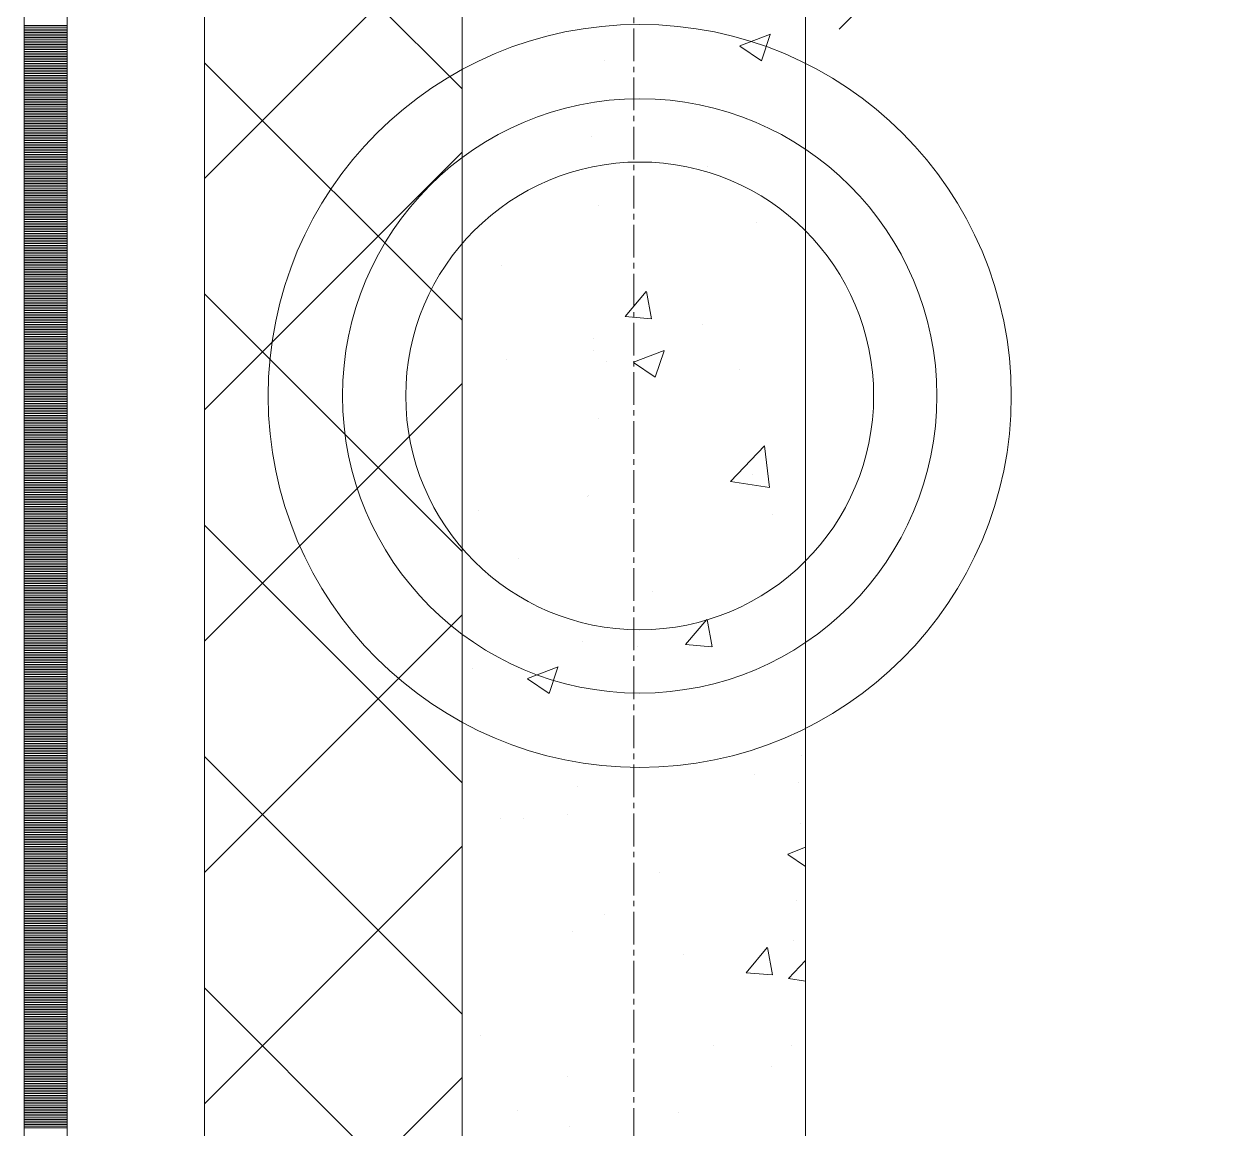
# Model space of a CAD drawing. Header units: millimetres. Extents: x 538266 to 1167394, y 114608 to 637157.
# Drawn here: x 828883 to 829586, y 179444 to 180088 of the extents above; entities that cross this region are included whole.
import ezdxf
from ezdxf.enums import TextEntityAlignment as Align

# ---------------------------------------------------------------- set-up
doc = ezdxf.new("R2010")
doc.units = ezdxf.units.MM
doc.linetypes.add('CENTER2', pattern=[28.575, 19.05, -3.175, 3.175, -3.175])
doc.linetypes.add('DASHED', pattern=[19.05, 12.7, -6.35])
doc.layers.get('Defpoints').update_dxf_attribs({"color": 140})
doc.layers.add('АР_Делит', color=120, linetype='Continuous', lineweight=0, plot=False)
for name, color, linetype, lineweight in [('АР_Стены ПЕНОблок', 52, 'Continuous', 20), ('АР_Тонкая', 254, 'Continuous', 5), ('АР_Утеплитель', 31, 'Continuous', 0), ('АР_Штриховка', 8, 'Continuous', 0)]:
    doc.layers.add(name, color=color, linetype=linetype, lineweight=lineweight)
doc.layers.add('РД_Оси_100', color=7, linetype='Continuous', lineweight=0, true_color=0x525252)
doc.layers.add('ФВ-5', color=7, linetype='Continuous')
doc.styles.add('style1', font='ARIALN.TTF')

# ---------------------------------------------------------------- blocks, each defined once
blk = doc.blocks.new('2_этаж')
at = {"layer": 'АР_Делит', "color": 18, "true_color": 0x000000}
for radius in [216.34, 173.04, 136.21]:
    blk.add_circle((672876.96, 179871.33), radius, dxfattribs=at)
at = {"layer": 'АР_Стены ПЕНОблок', "color": 18, "linetype": 'Continuous', "lineweight": 20, "true_color": 0x000000}
for p, q in [((672773.57, 213213.25), (672773.57, 137013.25)), ((672973.57, 137013.25), (672973.57, 213213.25))]:
    blk.add_line(p, q, dxfattribs=at)
at = {"layer": 'АР_Тонкая', "color": 18, "linetype": 'Continuous', "lineweight": 5, "true_color": 0x000000}
for p, q in [((672518.57, 213213.25), (672518.57, 137013.25)), ((672543.57, 213213.25), (672543.57, 137013.25)), ((672543.57, 137013.25), (672543.57, 213213.25)), ((672623.57, 137013.25), (672623.57, 213213.25))]:
    blk.add_line(p, q, dxfattribs=at)
at = {"layer": 'АР_Утеплитель', "color": 18, "linetype": 'Continuous', "lineweight": 0, "true_color": 0x000000}
for p, q in [((672623.57, 213213.25), (672623.57, 137013.25)), ((672773.57, 137013.25), (672773.57, 213213.25))]:
    blk.add_line(p, q, dxfattribs=at)
at = {"layer": 'АР_Штриховка', "color": 18, "linetype": 'Continuous', "lineweight": 0, "true_color": 0x000000}
for p, q in [((672773.57, 180050.1), (672623.57, 180200.1)), ((672623.57, 179997.97), (672773.57, 180147.97)), ((672518.57, 180087), (672543.57, 180087)), ((672518.57, 180086), (672543.57, 180086)), ((672518.57, 180085), (672543.57, 180085)), ((672518.57, 180084), (672543.57, 180084)), ((672518.57, 180083), (672543.57, 180083)), ((672518.57, 180082), (672543.57, 180082)), ((672518.57, 180081), (672543.57, 180081)), ((672823.01, 180083.83), (672823.01, 180083.83)), ((672935.23, 180075.13), (672953.02, 180081.96)), ((672947.81, 180066.46), (672952.96, 180081.81)), ((672518.57, 180080), (672543.57, 180080)), ((672518.57, 180079), (672543.57, 180079)), ((672518.57, 180078), (672543.57, 180078)), ((672518.57, 180077), (672543.57, 180077)), ((672518.57, 180076), (672543.57, 180076)), ((672518.57, 180075), (672543.57, 180075)), ((672518.57, 180074), (672543.57, 180074)), ((672935.17, 180074.98), (672947.8, 180066.46)), ((672518.57, 180073), (672543.57, 180073)), ((672518.57, 180072), (672543.57, 180072)), ((672518.57, 180071), (672543.57, 180071)), ((672518.57, 180070), (672543.57, 180070)), ((672518.57, 180069), (672543.57, 180069)), ((672518.57, 180068), (672543.57, 180068)), ((672518.57, 180067), (672543.57, 180067)), ((672856.28, 180066.81), (672856.28, 180066.81)), ((672518.57, 180066), (672543.57, 180066)), ((672518.57, 180065), (672543.57, 180065)), ((672518.57, 180064), (672543.57, 180064)), ((672518.57, 180063), (672543.57, 180063)), ((672518.57, 180062), (672543.57, 180062)), ((672518.57, 180061), (672543.57, 180061)), ((672518.57, 180060), (672543.57, 180060)), ((672773.57, 179915.4), (672623.57, 180065.4)), ((672518.57, 180059), (672543.57, 180059)), ((672518.57, 180058), (672543.57, 180058)), ((672518.57, 180057), (672543.57, 180057)), ((672518.57, 180056), (672543.57, 180056)), ((672518.57, 180055), (672543.57, 180055)), ((672518.57, 180054), (672543.57, 180054)), ((672518.57, 180053), (672543.57, 180053)), ((672518.57, 180052), (672543.57, 180052)), ((672518.57, 180051), (672543.57, 180051)), ((672518.57, 180050), (672543.57, 180050)), ((672518.57, 180049), (672543.57, 180049)), ((672518.57, 180048), (672543.57, 180048)), ((672518.57, 180047), (672543.57, 180047)), ((672518.57, 180046), (672543.57, 180046)), ((672518.57, 180045), (672543.57, 180045)), ((672518.57, 180044), (672543.57, 180044)), ((672518.57, 180043), (672543.57, 180043)), ((672518.57, 180042), (672543.57, 180042)), ((672518.57, 180041), (672543.57, 180041)), ((672518.57, 180040), (672543.57, 180040)), ((672518.57, 180039), (672543.57, 180039)), ((672518.57, 180038), (672543.57, 180038)), ((672518.57, 180037), (672543.57, 180037)), ((672518.57, 180036), (672543.57, 180036)), ((672518.57, 180035), (672543.57, 180035)), ((672518.57, 180034), (672543.57, 180034)), ((672518.57, 180033), (672543.57, 180033)), ((672518.57, 180032), (672543.57, 180032)), ((672518.57, 180031), (672543.57, 180031)), ((672518.57, 180030), (672543.57, 180030)), ((672518.57, 180029), (672543.57, 180029)), ((672518.57, 180028), (672543.57, 180028)), ((672518.57, 180027), (672543.57, 180027)), ((672518.57, 180026), (672543.57, 180026)), ((672518.57, 180025), (672543.57, 180025)), ((672518.57, 180024), (672543.57, 180024)), ((672518.57, 180023), (672543.57, 180023)), ((672518.57, 180022), (672543.57, 180022)), ((672518.57, 180021), (672543.57, 180021)), ((672518.57, 180020), (672543.57, 180020)), ((672518.57, 180019), (672543.57, 180019)), ((672518.57, 180018), (672543.57, 180018)), ((672848.69, 180022.27), (672848.69, 180022.27)), ((672518.57, 180017), (672543.57, 180017)), ((672518.57, 180016), (672543.57, 180016)), ((672518.57, 180015), (672543.57, 180015)), ((672518.57, 180014), (672543.57, 180014)), ((672518.57, 180013), (672543.57, 180013)), ((672518.57, 180012), (672543.57, 180012)), ((672518.57, 180011), (672543.57, 180011)), ((672623.57, 179863.26), (672773.57, 180013.26)), ((672518.57, 180010), (672543.57, 180010)), ((672518.57, 180009), (672543.57, 180009)), ((672518.57, 180008), (672543.57, 180008)), ((672518.57, 180007), (672543.57, 180007)), ((672518.57, 180006), (672543.57, 180006)), ((672518.57, 180005), (672543.57, 180005)), ((672518.57, 180004), (672543.57, 180004)), ((672916.61, 180004.77), (672916.61, 180004.77)), ((672518.57, 180003), (672543.57, 180003)), ((672518.57, 180002), (672543.57, 180002)), ((672518.57, 180001), (672543.57, 180001)), ((672518.57, 180000), (672543.57, 180000)), ((672518.57, 179999), (672543.57, 179999)), ((672518.57, 179998), (672543.57, 179998)), ((672518.57, 179997), (672543.57, 179997)), ((672518.57, 179996), (672543.57, 179996)), ((672518.57, 179995), (672543.57, 179995)), ((672518.57, 179994), (672543.57, 179994)), ((672518.57, 179993), (672543.57, 179993)), ((672518.57, 179992), (672543.57, 179992)), ((672518.57, 179991), (672543.57, 179991)), ((672518.57, 179990), (672543.57, 179990)), ((672518.57, 179989), (672543.57, 179989)), ((672518.57, 179988), (672543.57, 179988)), ((672518.57, 179987), (672543.57, 179987)), ((672518.57, 179986), (672543.57, 179986)), ((672518.57, 179985), (672543.57, 179985)), ((672518.57, 179984), (672543.57, 179984)), ((672518.57, 179983), (672543.57, 179983)), ((672853.19, 179982.25), (672853.19, 179982.25)), ((672518.57, 179982), (672543.57, 179982)), ((672518.57, 179981), (672543.57, 179981)), ((672518.57, 179980), (672543.57, 179980)), ((672518.57, 179979), (672543.57, 179979)), ((672518.57, 179978), (672543.57, 179978)), ((672518.57, 179977), (672543.57, 179977)), ((672518.57, 179976), (672543.57, 179976)), ((672518.57, 179975), (672543.57, 179975)), ((672518.57, 179974), (672543.57, 179974)), ((672518.57, 179973), (672543.57, 179973)), ((672518.57, 179972), (672543.57, 179972)), ((672518.57, 179971), (672543.57, 179971)), ((672518.57, 179970), (672543.57, 179970)), ((672518.57, 179969), (672543.57, 179969)), ((672944.7, 179972.43), (672944.7, 179972.43)), ((672518.57, 179968), (672543.57, 179968)), ((672518.57, 179967), (672543.57, 179967)), ((672518.57, 179966), (672543.57, 179966)), ((672518.57, 179965), (672543.57, 179965)), ((672518.57, 179964), (672543.57, 179964)), ((672518.57, 179963), (672543.57, 179963)), ((672518.57, 179962), (672543.57, 179962)), ((672518.57, 179961), (672543.57, 179961)), ((672518.57, 179960), (672543.57, 179960)), ((672518.57, 179959), (672543.57, 179959)), ((672518.57, 179958), (672543.57, 179958)), ((672518.57, 179957), (672543.57, 179957)), ((672518.57, 179956), (672543.57, 179956)), ((672518.57, 179955), (672543.57, 179955)), ((672518.57, 179954), (672543.57, 179954)), ((672518.57, 179953), (672543.57, 179953)), ((672518.57, 179952), (672543.57, 179952)), ((672518.57, 179951), (672543.57, 179951)), ((672518.57, 179950), (672543.57, 179950)), ((672518.57, 179949), (672543.57, 179949)), ((672518.57, 179948), (672543.57, 179948)), ((672518.57, 179947), (672543.57, 179947)), ((672518.57, 179946), (672543.57, 179946)), ((672518.57, 179945), (672543.57, 179945)), ((672518.57, 179944), (672543.57, 179944)), ((672518.57, 179943), (672543.57, 179943)), ((672518.57, 179942), (672543.57, 179942)), ((672518.57, 179941), (672543.57, 179941)), ((672796.57, 179947.01), (672796.57, 179947.01)), ((672518.57, 179940), (672543.57, 179940)), ((672518.57, 179939), (672543.57, 179939)), ((672518.57, 179938), (672543.57, 179938)), ((672518.57, 179937), (672543.57, 179937)), ((672518.57, 179936), (672543.57, 179936)), ((672518.57, 179935), (672543.57, 179935)), ((672518.57, 179934), (672543.57, 179934)), ((672518.57, 179933), (672543.57, 179933)), ((672518.57, 179932), (672543.57, 179932)), ((672518.57, 179931), (672543.57, 179931)), ((672518.57, 179930), (672543.57, 179930)), ((672518.57, 179929), (672543.57, 179929)), ((672518.57, 179928), (672543.57, 179928)), ((672518.57, 179927), (672543.57, 179927)), ((672518.57, 179926), (672543.57, 179926)), ((672773.57, 179780.7), (672623.57, 179930.7)), ((672868.47, 179917.55), (672880.71, 179932.14)), ((672883.88, 179916.26), (672880.94, 179932.18)), ((672518.57, 179925), (672543.57, 179925)), ((672518.57, 179924), (672543.57, 179924)), ((672518.57, 179923), (672543.57, 179923)), ((672518.57, 179922), (672543.57, 179922)), ((672518.57, 179921), (672543.57, 179921)), ((672518.57, 179920), (672543.57, 179920)), ((672518.57, 179919), (672543.57, 179919)), ((672518.57, 179918), (672543.57, 179918)), ((672518.57, 179917), (672543.57, 179917)), ((672518.57, 179916), (672543.57, 179916)), ((672518.57, 179915), (672543.57, 179915)), ((672518.57, 179914), (672543.57, 179914)), ((672518.57, 179913), (672543.57, 179913)), ((672518.57, 179912), (672543.57, 179912)), ((672868.46, 179917.54), (672883.65, 179916.21)), ((672913.37, 179912.96), (672913.37, 179912.96)), ((672518.57, 179911), (672543.57, 179911)), ((672518.57, 179910), (672543.57, 179910)), ((672518.57, 179909), (672543.57, 179909)), ((672518.57, 179908), (672543.57, 179908)), ((672518.57, 179907), (672543.57, 179907)), ((672518.57, 179906), (672543.57, 179906)), ((672518.57, 179905), (672543.57, 179905)), ((672518.57, 179904), (672543.57, 179904)), ((672518.57, 179903), (672543.57, 179903)), ((672518.57, 179902), (672543.57, 179902)), ((672518.57, 179901), (672543.57, 179901)), ((672518.57, 179900), (672543.57, 179900)), ((672518.57, 179899), (672543.57, 179899)), ((672518.57, 179898), (672543.57, 179898)), ((672849.79, 179904.59), (672849.79, 179904.59)), ((672518.57, 179897), (672543.57, 179897)), ((672518.57, 179896), (672543.57, 179896)), ((672518.57, 179895), (672543.57, 179895)), ((672518.57, 179894), (672543.57, 179894)), ((672518.57, 179893), (672543.57, 179893)), ((672518.57, 179892), (672543.57, 179892)), ((672518.57, 179891), (672543.57, 179891)), ((672799.23, 179892.48), (672799.23, 179892.48)), ((672850.1, 179897.7), (672850.1, 179897.7)), ((672857.43, 179891.24), (672857.43, 179891.24)), ((672873.36, 179890.8), (672886, 179882.27)), ((672873.43, 179890.94), (672891.21, 179897.77)), ((672886.01, 179882.27), (672891.16, 179897.62)), ((672518.57, 179890), (672543.57, 179890)), ((672518.57, 179889), (672543.57, 179889)), ((672518.57, 179888), (672543.57, 179888)), ((672518.57, 179887), (672543.57, 179887)), ((672518.57, 179886), (672543.57, 179886)), ((672518.57, 179885), (672543.57, 179885)), ((672518.57, 179884), (672543.57, 179884)), ((672934.82, 179886.75), (672934.82, 179886.75)), ((672518.57, 179883), (672543.57, 179883)), ((672518.57, 179882), (672543.57, 179882)), ((672518.57, 179881), (672543.57, 179881)), ((672518.57, 179880), (672543.57, 179880)), ((672518.57, 179879), (672543.57, 179879)), ((672518.57, 179878), (672543.57, 179878)), ((672518.57, 179877), (672543.57, 179877)), ((672623.57, 179728.56), (672773.57, 179878.56)), ((672518.57, 179876), (672543.57, 179876)), ((672518.57, 179875), (672543.57, 179875)), ((672518.57, 179874), (672543.57, 179874)), ((672518.57, 179873), (672543.57, 179873)), ((672518.57, 179872), (672543.57, 179872)), ((672518.57, 179871), (672543.57, 179871)), ((672518.57, 179870), (672543.57, 179870)), ((672518.57, 179869), (672543.57, 179869)), ((672518.57, 179868), (672543.57, 179868)), ((672518.57, 179867), (672543.57, 179867)), ((672518.57, 179866), (672543.57, 179866)), ((672518.57, 179865), (672543.57, 179865)), ((672518.57, 179864), (672543.57, 179864)), ((672518.57, 179863), (672543.57, 179863)), ((672518.57, 179862), (672543.57, 179862)), ((672518.57, 179861), (672543.57, 179861)), ((672518.57, 179860), (672543.57, 179860)), ((672518.57, 179859), (672543.57, 179859)), ((672518.57, 179858), (672543.57, 179858)), ((672518.57, 179857), (672543.57, 179857)), ((672518.57, 179856), (672543.57, 179856)), ((672852.78, 179858.36), (672852.78, 179858.36)), ((672518.57, 179855), (672543.57, 179855)), ((672518.57, 179854), (672543.57, 179854)), ((672518.57, 179853), (672543.57, 179853)), ((672518.57, 179852), (672543.57, 179852)), ((672518.57, 179851), (672543.57, 179851)), ((672518.57, 179850), (672543.57, 179850)), ((672518.57, 179849), (672543.57, 179849)), ((672518.57, 179848), (672543.57, 179848)), ((672518.57, 179847), (672543.57, 179847)), ((672518.57, 179846), (672543.57, 179846)), ((672518.57, 179845), (672543.57, 179845)), ((672518.57, 179844), (672543.57, 179844)), ((672518.57, 179843), (672543.57, 179843)), ((672518.57, 179842), (672543.57, 179842)), ((672929.86, 179821.57), (672949.64, 179842.19)), ((672952.51, 179818.07), (672949.71, 179842.2)), ((672518.57, 179841), (672543.57, 179841)), ((672518.57, 179840), (672543.57, 179840)), ((672518.57, 179839), (672543.57, 179839)), ((672518.57, 179838), (672543.57, 179838)), ((672518.57, 179837), (672543.57, 179837)), ((672518.57, 179836), (672543.57, 179836)), ((672518.57, 179835), (672543.57, 179835)), ((672518.57, 179834), (672543.57, 179834)), ((672518.57, 179833), (672543.57, 179833)), ((672518.57, 179832), (672543.57, 179832)), ((672518.57, 179831), (672543.57, 179831)), ((672518.57, 179830), (672543.57, 179830)), ((672518.57, 179829), (672543.57, 179829)), ((672518.57, 179828), (672543.57, 179828)), ((672518.57, 179827), (672543.57, 179827)), ((672518.57, 179826), (672543.57, 179826)), ((672518.57, 179825), (672543.57, 179825)), ((672518.57, 179824), (672543.57, 179824)), ((672518.57, 179823), (672543.57, 179823)), ((672518.57, 179822), (672543.57, 179822)), ((672518.57, 179821), (672543.57, 179821)), ((672929.91, 179821.47), (672952.49, 179817.96)), ((672942.75, 179825.44), (672942.75, 179825.44)), ((672518.57, 179820), (672543.57, 179820)), ((672518.57, 179819), (672543.57, 179819)), ((672518.57, 179818), (672543.57, 179818)), ((672518.57, 179817), (672543.57, 179817)), ((672518.57, 179816), (672543.57, 179816)), ((672518.57, 179815), (672543.57, 179815)), ((672518.57, 179814), (672543.57, 179814)), ((672518.57, 179813), (672543.57, 179813)), ((672518.57, 179812), (672543.57, 179812)), ((672518.57, 179811), (672543.57, 179811)), ((672518.57, 179810), (672543.57, 179810)), ((672518.57, 179809), (672543.57, 179809)), ((672518.57, 179808), (672543.57, 179808)), ((672518.57, 179807), (672543.57, 179807)), ((672846.55, 179812.78), (672846.55, 179812.78)), ((672847.01, 179813.14), (672847.01, 179813.14)), ((672518.57, 179806), (672543.57, 179806)), ((672518.57, 179805), (672543.57, 179805)), ((672518.57, 179804), (672543.57, 179804)), ((672518.57, 179803), (672543.57, 179803)), ((672518.57, 179802), (672543.57, 179802)), ((672518.57, 179801), (672543.57, 179801)), ((672518.57, 179800), (672543.57, 179800)), ((672782.97, 179804.41), (672782.97, 179804.41)), ((672954.44, 179802.35), (672954.44, 179802.35)), ((672518.57, 179799), (672543.57, 179799)), ((672518.57, 179798), (672543.57, 179798)), ((672518.57, 179797), (672543.57, 179797)), ((672518.57, 179796), (672543.57, 179796)), ((672518.57, 179795), (672543.57, 179795)), ((672518.57, 179794), (672543.57, 179794)), ((672518.57, 179793), (672543.57, 179793)), ((672773.57, 179645.99), (672623.57, 179795.99)), ((672518.57, 179792), (672543.57, 179792)), ((672518.57, 179791), (672543.57, 179791)), ((672518.57, 179790), (672543.57, 179790)), ((672518.57, 179789), (672543.57, 179789)), ((672518.57, 179788), (672543.57, 179788)), ((672518.57, 179787), (672543.57, 179787)), ((672518.57, 179786), (672543.57, 179786)), ((672518.57, 179785), (672543.57, 179785)), ((672518.57, 179784), (672543.57, 179784)), ((672518.57, 179783), (672543.57, 179783)), ((672518.57, 179782), (672543.57, 179782)), ((672518.57, 179781), (672543.57, 179781)), ((672518.57, 179780), (672543.57, 179780)), ((672518.57, 179779), (672543.57, 179779)), ((672518.57, 179778), (672543.57, 179778)), ((672518.57, 179777), (672543.57, 179777)), ((672518.57, 179776), (672543.57, 179776)), ((672518.57, 179775), (672543.57, 179775)), ((672518.57, 179774), (672543.57, 179774)), ((672518.57, 179773), (672543.57, 179773)), ((672518.57, 179772), (672543.57, 179772)), ((672806.31, 179776.92), (672806.31, 179776.92)), ((672518.57, 179771), (672543.57, 179771)), ((672518.57, 179770), (672543.57, 179770)), ((672518.57, 179769), (672543.57, 179769)), ((672518.57, 179768), (672543.57, 179768)), ((672518.57, 179767), (672543.57, 179767)), ((672518.57, 179766), (672543.57, 179766)), ((672518.57, 179765), (672543.57, 179765)), ((672518.57, 179764), (672543.57, 179764)), ((672518.57, 179763), (672543.57, 179763)), ((672518.57, 179762), (672543.57, 179762)), ((672518.57, 179761), (672543.57, 179761)), ((672518.57, 179760), (672543.57, 179760)), ((672518.57, 179759), (672543.57, 179759)), ((672518.57, 179758), (672543.57, 179758)), ((672884.29, 179757.64), (672884.29, 179757.64)), ((672518.57, 179757), (672543.57, 179757)), ((672518.57, 179756), (672543.57, 179756)), ((672518.57, 179755), (672543.57, 179755)), ((672518.57, 179754), (672543.57, 179754)), ((672518.57, 179753), (672543.57, 179753)), ((672518.57, 179752), (672543.57, 179752)), ((672518.57, 179751), (672543.57, 179751)), ((672518.57, 179750), (672543.57, 179750)), ((672518.57, 179749), (672543.57, 179749)), ((672518.57, 179748), (672543.57, 179748)), ((672518.57, 179747), (672543.57, 179747)), ((672518.57, 179746), (672543.57, 179746)), ((672518.57, 179745), (672543.57, 179745)), ((672518.57, 179744), (672543.57, 179744)), ((672623.57, 179593.86), (672773.57, 179743.86)), ((672518.57, 179743), (672543.57, 179743)), ((672518.57, 179742), (672543.57, 179742)), ((672518.57, 179741), (672543.57, 179741)), ((672518.57, 179740), (672543.57, 179740)), ((672518.57, 179739), (672543.57, 179739)), ((672518.57, 179738), (672543.57, 179738)), ((672518.57, 179737), (672543.57, 179737)), ((672903.71, 179726.49), (672915.95, 179741.08)), ((672919.12, 179725.2), (672916.18, 179741.12)), ((672518.57, 179736), (672543.57, 179736)), ((672518.57, 179735), (672543.57, 179735)), ((672518.57, 179734), (672543.57, 179734)), ((672518.57, 179733), (672543.57, 179733)), ((672518.57, 179732), (672543.57, 179732)), ((672518.57, 179731), (672543.57, 179731)), ((672518.57, 179730), (672543.57, 179730)), ((672518.57, 179729), (672543.57, 179729)), ((672518.57, 179728), (672543.57, 179728)), ((672518.57, 179727), (672543.57, 179727)), ((672518.57, 179726), (672543.57, 179726)), ((672518.57, 179725), (672543.57, 179725)), ((672518.57, 179724), (672543.57, 179724)), ((672518.57, 179723), (672543.57, 179723)), ((672843.92, 179728.59), (672843.92, 179728.59)), ((672875.93, 179725.26), (672875.93, 179725.26)), ((672903.71, 179726.49), (672918.89, 179725.16)), ((672518.57, 179722), (672543.57, 179722)), ((672518.57, 179721), (672543.57, 179721)), ((672518.57, 179720), (672543.57, 179720)), ((672518.57, 179719), (672543.57, 179719)), ((672518.57, 179718), (672543.57, 179718)), ((672518.57, 179717), (672543.57, 179717)), ((672518.57, 179716), (672543.57, 179716)), ((672518.57, 179715), (672543.57, 179715)), ((672518.57, 179714), (672543.57, 179714)), ((672518.57, 179713), (672543.57, 179713)), ((672518.57, 179712), (672543.57, 179712)), ((672518.57, 179711), (672543.57, 179711)), ((672518.57, 179710), (672543.57, 179710)), ((672518.57, 179709), (672543.57, 179709)), ((672518.57, 179708), (672543.57, 179708)), ((672779.73, 179712.6), (672779.73, 179712.6)), ((672811.63, 179706.75), (672829.41, 179713.58)), ((672824.21, 179698.08), (672829.36, 179713.43)), ((672518.57, 179707), (672543.57, 179707)), ((672518.57, 179706), (672543.57, 179706)), ((672518.57, 179705), (672543.57, 179705)), ((672518.57, 179704), (672543.57, 179704)), ((672518.57, 179703), (672543.57, 179703)), ((672518.57, 179702), (672543.57, 179702)), ((672518.57, 179701), (672543.57, 179701)), ((672811.56, 179706.61), (672824.2, 179698.09)), ((672518.57, 179700), (672543.57, 179700)), ((672518.57, 179699), (672543.57, 179699)), ((672518.57, 179698), (672543.57, 179698)), ((672518.57, 179697), (672543.57, 179697)), ((672518.57, 179696), (672543.57, 179696)), ((672518.57, 179695), (672543.57, 179695)), ((672518.57, 179694), (672543.57, 179694)), ((672518.57, 179693), (672543.57, 179693)), ((672518.57, 179692), (672543.57, 179692)), ((672518.57, 179691), (672543.57, 179691)), ((672518.57, 179690), (672543.57, 179690)), ((672518.57, 179689), (672543.57, 179689)), ((672518.57, 179688), (672543.57, 179688)), ((672518.57, 179687), (672543.57, 179687)), ((672518.57, 179686), (672543.57, 179686)), ((672518.57, 179685), (672543.57, 179685)), ((672518.57, 179684), (672543.57, 179684)), ((672518.57, 179683), (672543.57, 179683)), ((672518.57, 179682), (672543.57, 179682)), ((672518.57, 179681), (672543.57, 179681)), ((672518.57, 179680), (672543.57, 179680)), ((672518.57, 179679), (672543.57, 179679)), ((672518.57, 179678), (672543.57, 179678)), ((672518.57, 179677), (672543.57, 179677)), ((672518.57, 179676), (672543.57, 179676)), ((672518.57, 179675), (672543.57, 179675)), ((672518.57, 179674), (672543.57, 179674)), ((672518.57, 179673), (672543.57, 179673)), ((672518.57, 179672), (672543.57, 179672)), ((672518.57, 179671), (672543.57, 179671)), ((672518.57, 179670), (672543.57, 179670)), ((672518.57, 179669), (672543.57, 179669)), ((672518.57, 179668), (672543.57, 179668)), ((672518.57, 179667), (672543.57, 179667)), ((672518.57, 179666), (672543.57, 179666)), ((672518.57, 179665), (672543.57, 179665)), ((672518.57, 179664), (672543.57, 179664)), ((672518.57, 179663), (672543.57, 179663)), ((672518.57, 179662), (672543.57, 179662)), ((672518.57, 179661), (672543.57, 179661)), ((672518.57, 179660), (672543.57, 179660)), ((672518.57, 179659), (672543.57, 179659)), ((672773.57, 179511.29), (672623.57, 179661.29)), ((672971.25, 179661.92), (672971.25, 179661.92)), ((672518.57, 179658), (672543.57, 179658)), ((672518.57, 179657), (672543.57, 179657)), ((672518.57, 179656), (672543.57, 179656)), ((672518.57, 179655), (672543.57, 179655)), ((672518.57, 179654), (672543.57, 179654)), ((672518.57, 179653), (672543.57, 179653)), ((672518.57, 179652), (672543.57, 179652)), ((672518.57, 179651), (672543.57, 179651)), ((672518.57, 179650), (672543.57, 179650)), ((672518.57, 179649), (672543.57, 179649)), ((672518.57, 179648), (672543.57, 179648)), ((672518.57, 179647), (672543.57, 179647)), ((672518.57, 179646), (672543.57, 179646)), ((672518.57, 179645), (672543.57, 179645)), ((672943.95, 179650.8), (672943.95, 179650.8)), ((672969.53, 179646.2), (672969.53, 179646.2)), ((672518.57, 179644), (672543.57, 179644)), ((672518.57, 179643), (672543.57, 179643)), ((672518.57, 179642), (672543.57, 179642)), ((672518.57, 179641), (672543.57, 179641)), ((672518.57, 179640), (672543.57, 179640)), ((672518.57, 179639), (672543.57, 179639)), ((672518.57, 179638), (672543.57, 179638)), ((672840.84, 179644.03), (672840.84, 179644.03)), ((672518.57, 179637), (672543.57, 179637)), ((672518.57, 179636), (672543.57, 179636)), ((672518.57, 179635), (672543.57, 179635)), ((672518.57, 179634), (672543.57, 179634)), ((672518.57, 179633), (672543.57, 179633)), ((672518.57, 179632), (672543.57, 179632)), ((672518.57, 179631), (672543.57, 179631)), ((672518.57, 179630), (672543.57, 179630)), ((672518.57, 179629), (672543.57, 179629)), ((672518.57, 179628), (672543.57, 179628)), ((672518.57, 179627), (672543.57, 179627)), ((672518.57, 179626), (672543.57, 179626)), ((672518.57, 179625), (672543.57, 179625)), ((672518.57, 179624), (672543.57, 179624)), ((672795.82, 179625.37), (672795.82, 179625.37)), ((672809.11, 179625.08), (672809.11, 179625.08)), ((672834.83, 179627.85), (672834.83, 179627.85)), ((672518.57, 179623), (672543.57, 179623)), ((672518.57, 179622), (672543.57, 179622)), ((672518.57, 179621), (672543.57, 179621)), ((672518.57, 179620), (672543.57, 179620)), ((672518.57, 179619), (672543.57, 179619)), ((672518.57, 179618), (672543.57, 179618)), ((672518.57, 179617), (672543.57, 179617)), ((672970.42, 179622.12), (672970.42, 179622.12)), ((672518.57, 179616), (672543.57, 179616)), ((672518.57, 179615), (672543.57, 179615)), ((672518.57, 179614), (672543.57, 179614)), ((672518.57, 179613), (672543.57, 179613)), ((672518.57, 179612), (672543.57, 179612)), ((672518.57, 179611), (672543.57, 179611)), ((672518.57, 179610), (672543.57, 179610)), ((672518.57, 179609), (672543.57, 179609)), ((672518.57, 179608), (672543.57, 179608)), ((672518.57, 179607), (672543.57, 179607)), ((672518.57, 179606), (672543.57, 179606)), ((672518.57, 179605), (672543.57, 179605)), ((672518.57, 179604), (672543.57, 179604)), ((672518.57, 179603), (672543.57, 179603)), ((672623.57, 179459.15), (672773.57, 179609.15)), ((672963.18, 179604.34), (672973.57, 179597.33)), ((672963.24, 179604.49), (672973.57, 179608.45)), ((672518.57, 179602), (672543.57, 179602)), ((672518.57, 179601), (672543.57, 179601)), ((672518.57, 179600), (672543.57, 179600)), ((672518.57, 179599), (672543.57, 179599)), ((672518.57, 179598), (672543.57, 179598)), ((672518.57, 179597), (672543.57, 179597)), ((672518.57, 179596), (672543.57, 179596)), ((672518.57, 179595), (672543.57, 179595)), ((672518.57, 179594), (672543.57, 179594)), ((672518.57, 179593), (672543.57, 179593)), ((672518.57, 179592), (672543.57, 179592)), ((672518.57, 179591), (672543.57, 179591)), ((672518.57, 179590), (672543.57, 179590)), ((672518.57, 179589), (672543.57, 179589)), ((672888.38, 179593.73), (672888.38, 179593.73)), ((672518.57, 179588), (672543.57, 179588)), ((672518.57, 179587), (672543.57, 179587)), ((672518.57, 179586), (672543.57, 179586)), ((672518.57, 179585), (672543.57, 179585)), ((672518.57, 179584), (672543.57, 179584)), ((672518.57, 179583), (672543.57, 179583)), ((672518.57, 179582), (672543.57, 179582)), ((672518.57, 179581), (672543.57, 179581)), ((672518.57, 179580), (672543.57, 179580)), ((672518.57, 179579), (672543.57, 179579)), ((672518.57, 179578), (672543.57, 179578)), ((672518.57, 179577), (672543.57, 179577)), ((672518.57, 179576), (672543.57, 179576)), ((672518.57, 179575), (672543.57, 179575)), ((672968.16, 179577.36), (672968.16, 179577.36)), ((672518.57, 179574), (672543.57, 179574)), ((672518.57, 179573), (672543.57, 179573)), ((672518.57, 179572), (672543.57, 179572)), ((672518.57, 179571), (672543.57, 179571)), ((672518.57, 179570), (672543.57, 179570)), ((672518.57, 179569), (672543.57, 179569)), ((672518.57, 179568), (672543.57, 179568)), ((672856.68, 179569.6), (672856.68, 179569.6)), ((672518.57, 179567), (672543.57, 179567)), ((672518.57, 179566), (672543.57, 179566)), ((672518.57, 179565), (672543.57, 179565)), ((672518.57, 179564), (672543.57, 179564)), ((672518.57, 179563), (672543.57, 179563)), ((672518.57, 179562), (672543.57, 179562)), ((672518.57, 179561), (672543.57, 179561)), ((672518.57, 179560), (672543.57, 179560)), ((672518.57, 179559), (672543.57, 179559)), ((672518.57, 179558), (672543.57, 179558)), ((672518.57, 179557), (672543.57, 179557)), ((672518.57, 179556), (672543.57, 179556)), ((672518.57, 179555), (672543.57, 179555)), ((672518.57, 179554), (672543.57, 179554)), ((672837.75, 179559.48), (672837.75, 179559.48)), ((672966.29, 179554.39), (672966.29, 179554.39)), ((672518.57, 179553), (672543.57, 179553)), ((672518.57, 179552), (672543.57, 179552)), ((672518.57, 179551), (672543.57, 179551)), ((672518.57, 179550), (672543.57, 179550)), ((672518.57, 179549), (672543.57, 179549)), ((672518.57, 179548), (672543.57, 179548)), ((672518.57, 179547), (672543.57, 179547)), ((672938.95, 179535.43), (672951.2, 179550.03)), ((672954.36, 179534.14), (672951.42, 179550.06)), ((672518.57, 179546), (672543.57, 179546)), ((672518.57, 179545), (672543.57, 179545)), ((672518.57, 179544), (672543.57, 179544)), ((672518.57, 179543), (672543.57, 179543)), ((672518.57, 179542), (672543.57, 179542)), ((672518.57, 179541), (672543.57, 179541)), ((672518.57, 179540), (672543.57, 179540)), ((672902.71, 179546.02), (672902.71, 179546.02)), ((672963.53, 179532.1), (672973.57, 179542.56)), ((672518.57, 179539), (672543.57, 179539)), ((672518.57, 179538), (672543.57, 179538)), ((672518.57, 179537), (672543.57, 179537)), ((672518.57, 179536), (672543.57, 179536)), ((672518.57, 179535), (672543.57, 179535)), ((672518.57, 179534), (672543.57, 179534)), ((672518.57, 179533), (672543.57, 179533)), ((672938.95, 179535.43), (672954.13, 179534.1)), ((672518.57, 179532), (672543.57, 179532)), ((672518.57, 179531), (672543.57, 179531)), ((672518.57, 179530), (672543.57, 179530)), ((672518.57, 179529), (672543.57, 179529)), ((672518.57, 179528), (672543.57, 179528)), ((672518.57, 179527), (672543.57, 179527)), ((672518.57, 179526), (672543.57, 179526)), ((672773.57, 179376.59), (672623.57, 179526.59)), ((672963.58, 179532), (672973.57, 179530.45)), ((672518.57, 179525), (672543.57, 179525)), ((672518.57, 179524), (672543.57, 179524)), ((672518.57, 179523), (672543.57, 179523)), ((672518.57, 179522), (672543.57, 179522)), ((672518.57, 179521), (672543.57, 179521)), ((672518.57, 179520), (672543.57, 179520)), ((672518.57, 179519), (672543.57, 179519)), ((672518.57, 179518), (672543.57, 179518)), ((672518.57, 179517), (672543.57, 179517)), ((672518.57, 179516), (672543.57, 179516)), ((672518.57, 179515), (672543.57, 179515)), ((672518.57, 179514), (672543.57, 179514)), ((672518.57, 179513), (672543.57, 179513)), ((672518.57, 179512), (672543.57, 179512)), ((672518.57, 179511), (672543.57, 179511)), ((672518.57, 179510), (672543.57, 179510)), ((672518.57, 179509), (672543.57, 179509)), ((672518.57, 179508), (672543.57, 179508)), ((672518.57, 179507), (672543.57, 179507)), ((672518.57, 179506), (672543.57, 179506)), ((672518.57, 179505), (672543.57, 179505)), ((672518.57, 179504), (672543.57, 179504)), ((672518.57, 179503), (672543.57, 179503)), ((672518.57, 179502), (672543.57, 179502)), ((672518.57, 179501), (672543.57, 179501)), ((672518.57, 179500), (672543.57, 179500)), ((672518.57, 179499), (672543.57, 179499)), ((672518.57, 179498), (672543.57, 179498)), ((672784.29, 179498.74), (672784.29, 179498.74)), ((672518.57, 179497), (672543.57, 179497)), ((672518.57, 179496), (672543.57, 179496)), ((672518.57, 179495), (672543.57, 179495)), ((672518.57, 179494), (672543.57, 179494)), ((672518.57, 179493), (672543.57, 179493)), ((672518.57, 179492), (672543.57, 179492)), ((672518.57, 179491), (672543.57, 179491)), ((672518.57, 179490), (672543.57, 179490)), ((672919.88, 179493.01), (672919.88, 179493.01)), ((672965.07, 179492.81), (672965.07, 179492.81)), ((672518.57, 179489), (672543.57, 179489)), ((672518.57, 179488), (672543.57, 179488)), ((672518.57, 179487), (672543.57, 179487)), ((672518.57, 179486), (672543.57, 179486)), ((672518.57, 179485), (672543.57, 179485)), ((672518.57, 179484), (672543.57, 179484)), ((672518.57, 179483), (672543.57, 179483)), ((672518.57, 179482), (672543.57, 179482)), ((672518.57, 179481), (672543.57, 179481)), ((672518.57, 179480), (672543.57, 179480)), ((672518.57, 179479), (672543.57, 179479)), ((672518.57, 179478), (672543.57, 179478)), ((672518.57, 179477), (672543.57, 179477)), ((672518.57, 179476), (672543.57, 179476)), ((672953.69, 179480.71), (672953.69, 179480.71)), ((672518.57, 179475), (672543.57, 179475)), ((672518.57, 179474), (672543.57, 179474)), ((672518.57, 179473), (672543.57, 179473)), ((672518.57, 179472), (672543.57, 179472)), ((672518.57, 179471), (672543.57, 179471)), ((672518.57, 179470), (672543.57, 179470)), ((672518.57, 179469), (672543.57, 179469)), ((672623.57, 179324.45), (672773.57, 179474.45)), ((672834.66, 179474.92), (672834.66, 179474.92)), ((672518.57, 179468), (672543.57, 179468)), ((672518.57, 179467), (672543.57, 179467)), ((672518.57, 179466), (672543.57, 179466)), ((672518.57, 179465), (672543.57, 179465)), ((672518.57, 179464), (672543.57, 179464)), ((672518.57, 179463), (672543.57, 179463)), ((672518.57, 179462), (672543.57, 179462)), ((672518.57, 179461), (672543.57, 179461)), ((672518.57, 179460), (672543.57, 179460)), ((672518.57, 179459), (672543.57, 179459)), ((672518.57, 179458), (672543.57, 179458)), ((672518.57, 179457), (672543.57, 179457)), ((672518.57, 179456), (672543.57, 179456)), ((672518.57, 179455), (672543.57, 179455)), ((672805.56, 179455.28), (672805.56, 179455.28)), ((672518.57, 179454), (672543.57, 179454)), ((672518.57, 179453), (672543.57, 179453)), ((672518.57, 179452), (672543.57, 179452)), ((672518.57, 179451), (672543.57, 179451)), ((672518.57, 179450), (672543.57, 179450)), ((672518.57, 179449), (672543.57, 179449)), ((672518.57, 179448), (672543.57, 179448)), ((672899.47, 179454.21), (672899.47, 179454.21)), ((672518.57, 179447), (672543.57, 179447)), ((672518.57, 179446), (672543.57, 179446)), ((672518.57, 179445), (672543.57, 179445)), ((672835.89, 179445.84), (672835.89, 179445.84))]:
    blk.add_line(p, q, dxfattribs=at)
at = {"layer": 'Defpoints', "color": 18, "true_color": 0x000000, "style": 'style1'}
for p in [(677970.57, 219836.39), (678101.19, 211681.39)]:
    blk.add_attdef('АР-ПОМЕЩЕНИЕ:НАИМЕНОВАНИЕ', text='', height=100, dxfattribs=at).set_placement(p, align=Align.MIDDLE)
blk = doc.blocks.new('СОШ_2200_АР_ОСИ_М100_28.05.24')
at = {"layer": 'АР_Делит', "color": 251, "linetype": 'DASHED', "true_color": 0x636466}
blk.add_lwpolyline([(114955, 135155), (114955, -355), (93595.036, -355), (93595.036, 13855), (94145, 13855), (94145, 68320), (66055, 68320), (66055, 13857.73), (83455, 13857.73), (83455, -355), (45245, -355), (45245, 13145), (44695, 13145), (44695, 26755), (45245, 26755), (45245, 68320), (20455, 68320), (20455, 26755), (27955, 26755), (27955, 13145), (-355, 13145), (-355, 100855)], dxfattribs=at)
at = {"layer": 'РД_Оси_100', "color": 251, "linetype": 'CENTER2', "true_color": 0x636466}
blk.add_line((0, -6155), (0, 139938.679), dxfattribs=at)

msp = doc.modelspace()

# ---------------------------------------------------------------- hatches: boundary and pattern name
at = {"layer": 'ФВ-5'}
h = msp.add_hatch(dxfattribs=at)
h.set_pattern_fill('ANSI31', color=3, scale=300)
h.paths.add_polyline_path([(836927.83, 185313.25), (836927.83, 185314.25), (836927.83, 185768.25), (836707.83, 185768.25), (836707.83, 186188.25), (829357.83, 186188.25), (829357.83, 185313.25), (829356.47, 182013.25), (829357.83, 182013.25), (829357.83, 181113.25), (829357.35, 180053.85, -0.256444), (829457.56, 179871.33, -0.284268), (829337.83, 179677.76), (829337.83, 179248.73, -0.284268), (829457.56, 179055.17, -0.284268), (829337.83, 178861.61), (829337.83, 177964.89, -0.284268), (829457.56, 177771.33, -0.255743), (829357.83, 177589.11), (829357.83, 177113.25), (832809.72, 177113.25, -0.594367), (833189.79, 177113.25), (834927.83, 177113.25), (834927.83, 177413.25), (835827.83, 177413.25), (835827.83, 177113.25), (835907.83, 177113.25), (835907.83, 177533.25), (836927.83, 177533.25), (836927.83, 177613.25), (836927.83, 181113.25), (836927.83, 182013.25), (836927.83, 182187.09, -0.260437), (836824.88, 182371.33, -0.260437), (836927.83, 182555.57)])
h.paths.add_polyline_path([(832635.67, 182246.87), (832085.67, 182246.87, -1), (832085.67, 182846.87), (832635.67, 182846.87, -1)], flags=16)
h.paths.add_polyline_path([(831759.06, 177835.67), (832772.33, 177835.67), (832772.33, 178295.19), (831759.06, 178295.19)], flags=24)
h.paths.add_polyline_path([(831489.38, 178262.2), (833042.01, 178262.2), (833042.01, 178459.78), (831489.38, 178459.78)], flags=24)
h.paths.add_polyline_path([(831574.94, 181966.69), (833127.57, 181966.69), (833127.57, 182164.27), (831574.94, 182164.27)], flags=24)
h.paths.add_polyline_path([(831769.6, 182278.82), (832951.74, 182278.82), (832951.74, 182814.92), (831769.6, 182814.92)], flags=24)
h.paths.add_polyline_path([(836449.73, 185729.84), (836739.45, 185729.84), (836739.45, 185955.3), (836449.73, 185955.3)], flags=24)

# ---------------------------------------------------------------- block references
msp.add_blockref('2_этаж', (156364.26, 0))
at = {"layer": 'РД_Оси_100'}
msp.add_blockref('СОШ_2200_АР_ОСИ_М100_28.05.24', (829237.83, 122413.25), dxfattribs=at)

doc.saveas('drawing.dxf')
